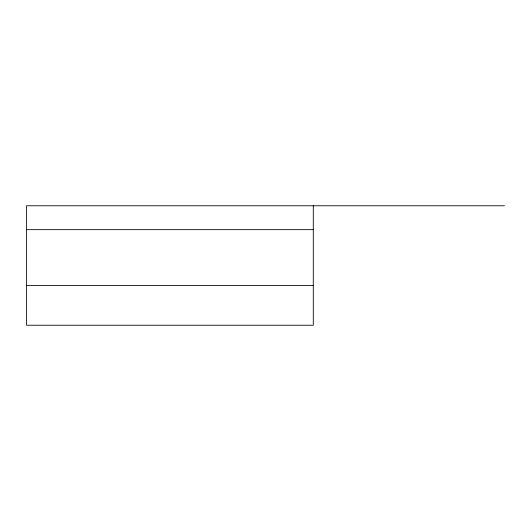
<?xml version="1.0" encoding="UTF-8"?>
<svg xmlns="http://www.w3.org/2000/svg" width="531" height="531" viewBox="0 0 531 531"><rect width="100%" height="100%" fill="white"/><g stroke="black" fill="none" stroke-linecap="round" stroke-linejoin="round"><path stroke-width="0.8" d="M504.45 205.762L26.55 205.762L26.55 325.237L313.29 325.237L313.29 205.762M26.55 229.657L313.29 229.657M26.55 285.412L313.29 285.412"/></g></svg>
